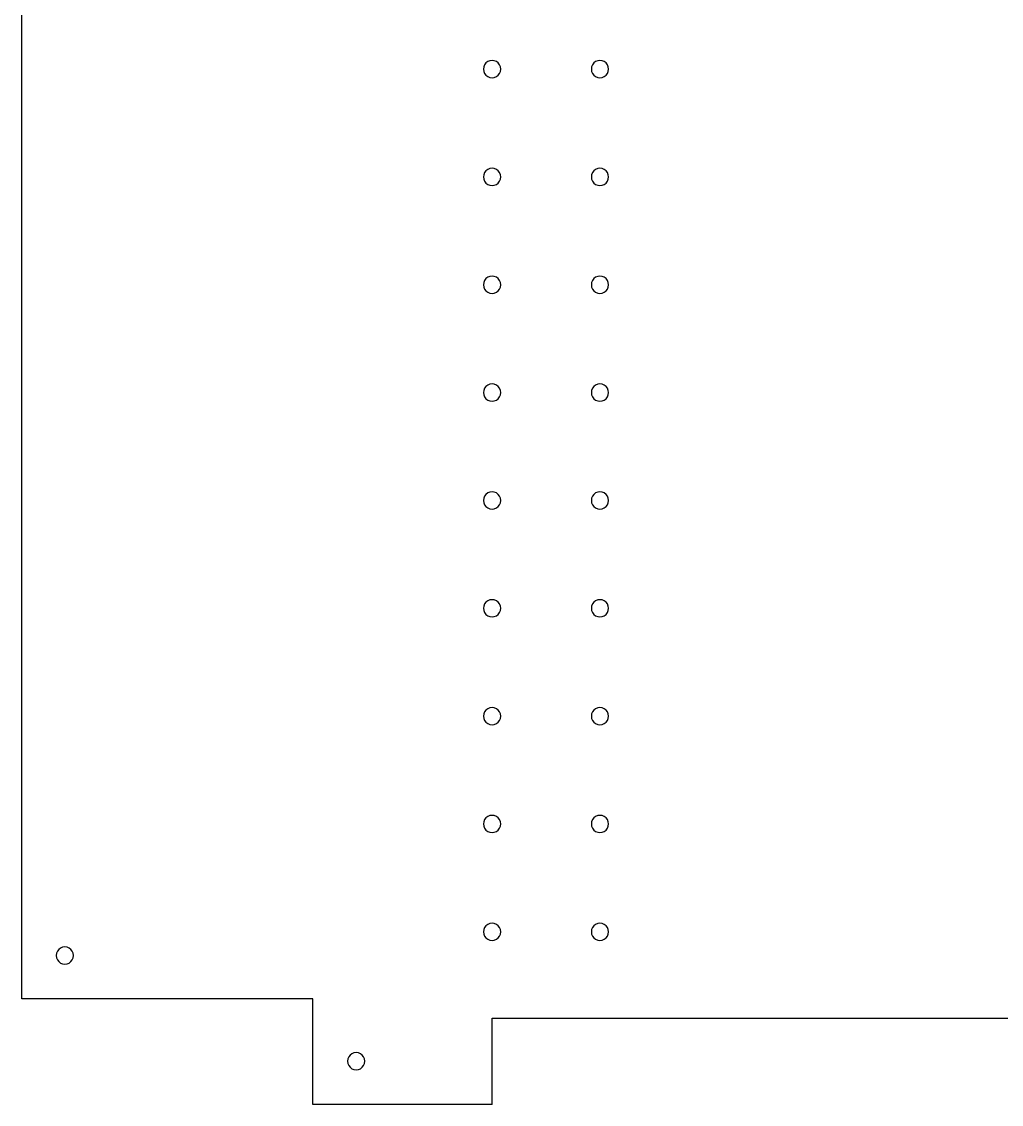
# Model space of a CAD drawing. Header units: metres. Extents: x -605 to -151, y 2349 to 2851.
# Drawn here: x -605.2 to -378.2, y 2348.5 to 2599.5 of the extents above; entities that cross this region are included whole.
import ezdxf

# ---------------------------------------------------------------- set-up
doc = ezdxf.new("R2010")
doc.units = ezdxf.units.M

msp = doc.modelspace()

# ---------------------------------------------------------------- linework, layer by layer
at = {"layer": 'GROUP0'}
for p, q in [((-605.19, 2373, 0), (-605.19, 2795, 0)), ((-496.71, 2590.43, 0), (-497.19, 2590.23, 0)), ((-496.19, 2590.5, 0), (-496.71, 2590.43, 0)), ((-495.68, 2590.43, 0), (-496.19, 2590.5, 0)), ((-495.19, 2590.23, 0), (-495.68, 2590.43, 0)), ((-471.71, 2590.43, 0), (-472.19, 2590.23, 0)), ((-471.19, 2590.5, 0), (-471.71, 2590.43, 0)), ((-470.68, 2590.43, 0), (-471.19, 2590.5, 0)), ((-470.19, 2590.23, 0), (-470.68, 2590.43, 0)), ((-498.12, 2589.02, 0), (-498.19, 2588.5, 0)), ((-498.19, 2588.5, 0), (-498.12, 2587.98, 0)), ((-497.92, 2589.5, 0), (-498.12, 2589.02, 0)), ((-498.12, 2587.98, 0), (-497.92, 2587.5, 0)), ((-497.61, 2589.92, 0), (-497.92, 2589.5, 0)), ((-497.19, 2590.23, 0), (-497.61, 2589.92, 0)), ((-494.78, 2589.92, 0), (-495.19, 2590.23, 0)), ((-494.46, 2589.5, 0), (-494.78, 2589.92, 0)), ((-494.26, 2589.02, 0), (-494.46, 2589.5, 0)), ((-494.46, 2587.5, 0), (-494.26, 2587.98, 0)), ((-494.19, 2588.5, 0), (-494.26, 2589.02, 0)), ((-494.26, 2587.98, 0), (-494.19, 2588.5, 0)), ((-473.12, 2589.02, 0), (-473.19, 2588.5, 0)), ((-473.19, 2588.5, 0), (-473.12, 2587.98, 0)), ((-472.92, 2589.5, 0), (-473.12, 2589.02, 0)), ((-473.12, 2587.98, 0), (-472.92, 2587.5, 0)), ((-472.61, 2589.92, 0), (-472.92, 2589.5, 0)), ((-472.19, 2590.23, 0), (-472.61, 2589.92, 0)), ((-469.78, 2589.92, 0), (-470.19, 2590.23, 0)), ((-469.46, 2589.5, 0), (-469.78, 2589.92, 0)), ((-469.26, 2589.02, 0), (-469.46, 2589.5, 0)), ((-469.46, 2587.5, 0), (-469.26, 2587.98, 0)), ((-469.19, 2588.5, 0), (-469.26, 2589.02, 0)), ((-469.26, 2587.98, 0), (-469.19, 2588.5, 0)), ((-497.92, 2587.5, 0), (-497.61, 2587.09, 0)), ((-497.61, 2587.09, 0), (-497.19, 2586.77, 0)), ((-497.19, 2586.77, 0), (-496.71, 2586.57, 0)), ((-496.71, 2586.57, 0), (-496.19, 2586.5, 0)), ((-496.19, 2586.5, 0), (-495.68, 2586.57, 0)), ((-495.68, 2586.57, 0), (-495.19, 2586.77, 0)), ((-495.19, 2586.77, 0), (-494.78, 2587.09, 0)), ((-494.78, 2587.09, 0), (-494.46, 2587.5, 0)), ((-472.92, 2587.5, 0), (-472.61, 2587.09, 0)), ((-472.61, 2587.09, 0), (-472.19, 2586.77, 0)), ((-472.19, 2586.77, 0), (-471.71, 2586.57, 0)), ((-471.71, 2586.57, 0), (-471.19, 2586.5, 0)), ((-471.19, 2586.5, 0), (-470.68, 2586.57, 0)), ((-470.68, 2586.57, 0), (-470.19, 2586.77, 0)), ((-470.19, 2586.77, 0), (-469.78, 2587.09, 0)), ((-469.78, 2587.09, 0), (-469.46, 2587.5, 0)), ((-497.19, 2565.23, 0), (-497.61, 2564.92, 0)), ((-496.71, 2565.43, 0), (-497.19, 2565.23, 0)), ((-496.19, 2565.5, 0), (-496.71, 2565.43, 0)), ((-495.68, 2565.43, 0), (-496.19, 2565.5, 0)), ((-495.19, 2565.23, 0), (-495.68, 2565.43, 0)), ((-494.78, 2564.92, 0), (-495.19, 2565.23, 0)), ((-472.19, 2565.23, 0), (-472.61, 2564.92, 0)), ((-471.71, 2565.43, 0), (-472.19, 2565.23, 0)), ((-471.19, 2565.5, 0), (-471.71, 2565.43, 0)), ((-470.68, 2565.43, 0), (-471.19, 2565.5, 0)), ((-470.19, 2565.23, 0), (-470.68, 2565.43, 0)), ((-469.78, 2564.92, 0), (-470.19, 2565.23, 0)), ((-498.12, 2564.02, 0), (-498.19, 2563.5, 0)), ((-498.19, 2563.5, 0), (-498.12, 2562.98, 0)), ((-497.92, 2564.5, 0), (-498.12, 2564.02, 0)), ((-498.12, 2562.98, 0), (-497.92, 2562.5, 0)), ((-497.61, 2564.92, 0), (-497.92, 2564.5, 0)), ((-494.46, 2564.5, 0), (-494.78, 2564.92, 0)), ((-494.26, 2564.02, 0), (-494.46, 2564.5, 0)), ((-494.46, 2562.5, 0), (-494.26, 2562.98, 0)), ((-494.19, 2563.5, 0), (-494.26, 2564.02, 0)), ((-494.26, 2562.98, 0), (-494.19, 2563.5, 0)), ((-473.12, 2564.02, 0), (-473.19, 2563.5, 0)), ((-473.19, 2563.5, 0), (-473.12, 2562.98, 0)), ((-472.92, 2564.5, 0), (-473.12, 2564.02, 0)), ((-473.12, 2562.98, 0), (-472.92, 2562.5, 0)), ((-472.61, 2564.92, 0), (-472.92, 2564.5, 0)), ((-469.46, 2564.5, 0), (-469.78, 2564.92, 0)), ((-469.26, 2564.02, 0), (-469.46, 2564.5, 0)), ((-469.46, 2562.5, 0), (-469.26, 2562.98, 0)), ((-469.19, 2563.5, 0), (-469.26, 2564.02, 0)), ((-469.26, 2562.98, 0), (-469.19, 2563.5, 0)), ((-497.92, 2562.5, 0), (-497.61, 2562.09, 0)), ((-497.61, 2562.09, 0), (-497.19, 2561.77, 0)), ((-497.19, 2561.77, 0), (-496.71, 2561.57, 0)), ((-496.71, 2561.57, 0), (-496.19, 2561.5, 0)), ((-496.19, 2561.5, 0), (-495.68, 2561.57, 0)), ((-495.68, 2561.57, 0), (-495.19, 2561.77, 0)), ((-495.19, 2561.77, 0), (-494.78, 2562.09, 0)), ((-494.78, 2562.09, 0), (-494.46, 2562.5, 0)), ((-472.92, 2562.5, 0), (-472.61, 2562.09, 0)), ((-472.61, 2562.09, 0), (-472.19, 2561.77, 0)), ((-472.19, 2561.77, 0), (-471.71, 2561.57, 0)), ((-471.71, 2561.57, 0), (-471.19, 2561.5, 0)), ((-471.19, 2561.5, 0), (-470.68, 2561.57, 0)), ((-470.68, 2561.57, 0), (-470.19, 2561.77, 0)), ((-470.19, 2561.77, 0), (-469.78, 2562.09, 0)), ((-469.78, 2562.09, 0), (-469.46, 2562.5, 0)), ((-497.19, 2540.23, 0), (-497.61, 2539.92, 0)), ((-496.71, 2540.43, 0), (-497.19, 2540.23, 0)), ((-496.19, 2540.5, 0), (-496.71, 2540.43, 0)), ((-495.68, 2540.43, 0), (-496.19, 2540.5, 0)), ((-495.19, 2540.23, 0), (-495.68, 2540.43, 0)), ((-494.78, 2539.92, 0), (-495.19, 2540.23, 0)), ((-472.19, 2540.23, 0), (-472.61, 2539.92, 0)), ((-471.71, 2540.43, 0), (-472.19, 2540.23, 0)), ((-471.19, 2540.5, 0), (-471.71, 2540.43, 0)), ((-470.68, 2540.43, 0), (-471.19, 2540.5, 0)), ((-470.19, 2540.23, 0), (-470.68, 2540.43, 0)), ((-469.78, 2539.92, 0), (-470.19, 2540.23, 0)), ((-498.12, 2539.02, 0), (-498.19, 2538.5, 0)), ((-498.19, 2538.5, 0), (-498.12, 2537.98, 0)), ((-497.92, 2539.5, 0), (-498.12, 2539.02, 0)), ((-498.12, 2537.98, 0), (-497.92, 2537.5, 0)), ((-497.61, 2539.92, 0), (-497.92, 2539.5, 0)), ((-494.46, 2539.5, 0), (-494.78, 2539.92, 0)), ((-494.26, 2539.02, 0), (-494.46, 2539.5, 0)), ((-494.46, 2537.5, 0), (-494.26, 2537.98, 0)), ((-494.19, 2538.5, 0), (-494.26, 2539.02, 0)), ((-494.26, 2537.98, 0), (-494.19, 2538.5, 0)), ((-473.12, 2539.02, 0), (-473.19, 2538.5, 0)), ((-473.19, 2538.5, 0), (-473.12, 2537.98, 0)), ((-472.92, 2539.5, 0), (-473.12, 2539.02, 0)), ((-473.12, 2537.98, 0), (-472.92, 2537.5, 0)), ((-472.61, 2539.92, 0), (-472.92, 2539.5, 0)), ((-469.46, 2539.5, 0), (-469.78, 2539.92, 0)), ((-469.26, 2539.02, 0), (-469.46, 2539.5, 0)), ((-469.46, 2537.5, 0), (-469.26, 2537.98, 0)), ((-469.19, 2538.5, 0), (-469.26, 2539.02, 0)), ((-469.26, 2537.98, 0), (-469.19, 2538.5, 0)), ((-497.92, 2537.5, 0), (-497.61, 2537.09, 0)), ((-497.61, 2537.09, 0), (-497.19, 2536.77, 0)), ((-497.19, 2536.77, 0), (-496.71, 2536.57, 0)), ((-496.71, 2536.57, 0), (-496.19, 2536.5, 0)), ((-496.19, 2536.5, 0), (-495.68, 2536.57, 0)), ((-495.68, 2536.57, 0), (-495.19, 2536.77, 0)), ((-495.19, 2536.77, 0), (-494.78, 2537.09, 0)), ((-494.78, 2537.09, 0), (-494.46, 2537.5, 0)), ((-472.92, 2537.5, 0), (-472.61, 2537.09, 0)), ((-472.61, 2537.09, 0), (-472.19, 2536.77, 0)), ((-472.19, 2536.77, 0), (-471.71, 2536.57, 0)), ((-471.71, 2536.57, 0), (-471.19, 2536.5, 0)), ((-471.19, 2536.5, 0), (-470.68, 2536.57, 0)), ((-470.68, 2536.57, 0), (-470.19, 2536.77, 0)), ((-470.19, 2536.77, 0), (-469.78, 2537.09, 0)), ((-469.78, 2537.09, 0), (-469.46, 2537.5, 0)), ((-497.19, 2515.23, 0), (-497.61, 2514.92, 0)), ((-496.71, 2515.43, 0), (-497.19, 2515.23, 0)), ((-496.19, 2515.5, 0), (-496.71, 2515.43, 0)), ((-495.68, 2515.43, 0), (-496.19, 2515.5, 0)), ((-495.19, 2515.23, 0), (-495.68, 2515.43, 0)), ((-494.78, 2514.92, 0), (-495.19, 2515.23, 0)), ((-472.19, 2515.23, 0), (-472.61, 2514.92, 0)), ((-471.71, 2515.43, 0), (-472.19, 2515.23, 0)), ((-471.19, 2515.5, 0), (-471.71, 2515.43, 0)), ((-470.68, 2515.43, 0), (-471.19, 2515.5, 0)), ((-470.19, 2515.23, 0), (-470.68, 2515.43, 0)), ((-469.78, 2514.92, 0), (-470.19, 2515.23, 0)), ((-498.12, 2514.02, 0), (-498.19, 2513.5, 0)), ((-498.19, 2513.5, 0), (-498.12, 2512.98, 0)), ((-497.92, 2514.5, 0), (-498.12, 2514.02, 0)), ((-498.12, 2512.98, 0), (-497.92, 2512.5, 0)), ((-497.61, 2514.92, 0), (-497.92, 2514.5, 0)), ((-494.46, 2514.5, 0), (-494.78, 2514.92, 0)), ((-494.26, 2514.02, 0), (-494.46, 2514.5, 0)), ((-494.46, 2512.5, 0), (-494.26, 2512.98, 0)), ((-494.19, 2513.5, 0), (-494.26, 2514.02, 0)), ((-494.26, 2512.98, 0), (-494.19, 2513.5, 0)), ((-473.12, 2514.02, 0), (-473.19, 2513.5, 0)), ((-473.19, 2513.5, 0), (-473.12, 2512.98, 0)), ((-472.92, 2514.5, 0), (-473.12, 2514.02, 0)), ((-473.12, 2512.98, 0), (-472.92, 2512.5, 0)), ((-472.61, 2514.92, 0), (-472.92, 2514.5, 0)), ((-469.46, 2514.5, 0), (-469.78, 2514.92, 0)), ((-469.26, 2514.02, 0), (-469.46, 2514.5, 0)), ((-469.46, 2512.5, 0), (-469.26, 2512.98, 0)), ((-469.19, 2513.5, 0), (-469.26, 2514.02, 0)), ((-469.26, 2512.98, 0), (-469.19, 2513.5, 0)), ((-497.92, 2512.5, 0), (-497.61, 2512.09, 0)), ((-497.61, 2512.09, 0), (-497.19, 2511.77, 0)), ((-497.19, 2511.77, 0), (-496.71, 2511.57, 0)), ((-496.71, 2511.57, 0), (-496.19, 2511.5, 0)), ((-496.19, 2511.5, 0), (-495.68, 2511.57, 0)), ((-495.68, 2511.57, 0), (-495.19, 2511.77, 0)), ((-495.19, 2511.77, 0), (-494.78, 2512.09, 0)), ((-494.78, 2512.09, 0), (-494.46, 2512.5, 0)), ((-472.92, 2512.5, 0), (-472.61, 2512.09, 0)), ((-472.61, 2512.09, 0), (-472.19, 2511.77, 0)), ((-472.19, 2511.77, 0), (-471.71, 2511.57, 0)), ((-471.71, 2511.57, 0), (-471.19, 2511.5, 0)), ((-471.19, 2511.5, 0), (-470.68, 2511.57, 0)), ((-470.68, 2511.57, 0), (-470.19, 2511.77, 0)), ((-470.19, 2511.77, 0), (-469.78, 2512.09, 0)), ((-469.78, 2512.09, 0), (-469.46, 2512.5, 0)), ((-497.19, 2490.23, 0), (-497.61, 2489.92, 0)), ((-496.71, 2490.43, 0), (-497.19, 2490.23, 0)), ((-496.19, 2490.5, 0), (-496.71, 2490.43, 0)), ((-495.68, 2490.43, 0), (-496.19, 2490.5, 0)), ((-495.19, 2490.23, 0), (-495.68, 2490.43, 0)), ((-494.78, 2489.92, 0), (-495.19, 2490.23, 0)), ((-472.19, 2490.23, 0), (-472.61, 2489.92, 0)), ((-471.71, 2490.43, 0), (-472.19, 2490.23, 0)), ((-471.19, 2490.5, 0), (-471.71, 2490.43, 0)), ((-470.68, 2490.43, 0), (-471.19, 2490.5, 0)), ((-470.19, 2490.23, 0), (-470.68, 2490.43, 0)), ((-469.78, 2489.92, 0), (-470.19, 2490.23, 0)), ((-498.12, 2489.02, 0), (-498.19, 2488.5, 0)), ((-498.19, 2488.5, 0), (-498.12, 2487.98, 0)), ((-497.92, 2489.5, 0), (-498.12, 2489.02, 0)), ((-498.12, 2487.98, 0), (-497.92, 2487.5, 0)), ((-497.61, 2489.92, 0), (-497.92, 2489.5, 0)), ((-497.92, 2487.5, 0), (-497.61, 2487.09, 0)), ((-494.46, 2489.5, 0), (-494.78, 2489.92, 0)), ((-494.78, 2487.09, 0), (-494.46, 2487.5, 0)), ((-494.26, 2489.02, 0), (-494.46, 2489.5, 0)), ((-494.46, 2487.5, 0), (-494.26, 2487.98, 0)), ((-494.19, 2488.5, 0), (-494.26, 2489.02, 0)), ((-494.26, 2487.98, 0), (-494.19, 2488.5, 0)), ((-473.12, 2489.02, 0), (-473.19, 2488.5, 0)), ((-473.19, 2488.5, 0), (-473.12, 2487.98, 0)), ((-472.92, 2489.5, 0), (-473.12, 2489.02, 0)), ((-473.12, 2487.98, 0), (-472.92, 2487.5, 0)), ((-472.61, 2489.92, 0), (-472.92, 2489.5, 0)), ((-472.92, 2487.5, 0), (-472.61, 2487.09, 0)), ((-469.46, 2489.5, 0), (-469.78, 2489.92, 0)), ((-469.78, 2487.09, 0), (-469.46, 2487.5, 0)), ((-469.26, 2489.02, 0), (-469.46, 2489.5, 0)), ((-469.46, 2487.5, 0), (-469.26, 2487.98, 0)), ((-469.19, 2488.5, 0), (-469.26, 2489.02, 0)), ((-469.26, 2487.98, 0), (-469.19, 2488.5, 0)), ((-497.61, 2487.09, 0), (-497.19, 2486.77, 0)), ((-497.19, 2486.77, 0), (-496.71, 2486.57, 0)), ((-496.71, 2486.57, 0), (-496.19, 2486.5, 0)), ((-496.19, 2486.5, 0), (-495.68, 2486.57, 0)), ((-495.68, 2486.57, 0), (-495.19, 2486.77, 0)), ((-495.19, 2486.77, 0), (-494.78, 2487.09, 0)), ((-472.61, 2487.09, 0), (-472.19, 2486.77, 0)), ((-472.19, 2486.77, 0), (-471.71, 2486.57, 0)), ((-471.71, 2486.57, 0), (-471.19, 2486.5, 0)), ((-471.19, 2486.5, 0), (-470.68, 2486.57, 0)), ((-470.68, 2486.57, 0), (-470.19, 2486.77, 0)), ((-470.19, 2486.77, 0), (-469.78, 2487.09, 0)), ((-497.61, 2464.92, 0), (-497.92, 2464.5, 0)), ((-497.19, 2465.23, 0), (-497.61, 2464.92, 0)), ((-496.71, 2465.43, 0), (-497.19, 2465.23, 0)), ((-496.19, 2465.5, 0), (-496.71, 2465.43, 0)), ((-495.68, 2465.43, 0), (-496.19, 2465.5, 0)), ((-495.19, 2465.23, 0), (-495.68, 2465.43, 0)), ((-494.78, 2464.92, 0), (-495.19, 2465.23, 0)), ((-494.46, 2464.5, 0), (-494.78, 2464.92, 0)), ((-472.61, 2464.92, 0), (-472.92, 2464.5, 0)), ((-472.19, 2465.23, 0), (-472.61, 2464.92, 0)), ((-471.71, 2465.43, 0), (-472.19, 2465.23, 0)), ((-471.19, 2465.5, 0), (-471.71, 2465.43, 0)), ((-470.68, 2465.43, 0), (-471.19, 2465.5, 0)), ((-470.19, 2465.23, 0), (-470.68, 2465.43, 0)), ((-469.78, 2464.92, 0), (-470.19, 2465.23, 0)), ((-469.46, 2464.5, 0), (-469.78, 2464.92, 0)), ((-498.12, 2464.02, 0), (-498.19, 2463.5, 0)), ((-498.19, 2463.5, 0), (-498.12, 2462.98, 0)), ((-497.92, 2464.5, 0), (-498.12, 2464.02, 0)), ((-498.12, 2462.98, 0), (-497.92, 2462.5, 0)), ((-497.92, 2462.5, 0), (-497.61, 2462.09, 0)), ((-494.78, 2462.09, 0), (-494.46, 2462.5, 0)), ((-494.26, 2464.02, 0), (-494.46, 2464.5, 0)), ((-494.46, 2462.5, 0), (-494.26, 2462.98, 0)), ((-494.19, 2463.5, 0), (-494.26, 2464.02, 0)), ((-494.26, 2462.98, 0), (-494.19, 2463.5, 0)), ((-473.12, 2464.02, 0), (-473.19, 2463.5, 0)), ((-473.19, 2463.5, 0), (-473.12, 2462.98, 0)), ((-472.92, 2464.5, 0), (-473.12, 2464.02, 0)), ((-473.12, 2462.98, 0), (-472.92, 2462.5, 0)), ((-472.92, 2462.5, 0), (-472.61, 2462.09, 0)), ((-469.78, 2462.09, 0), (-469.46, 2462.5, 0)), ((-469.26, 2464.02, 0), (-469.46, 2464.5, 0)), ((-469.46, 2462.5, 0), (-469.26, 2462.98, 0)), ((-469.19, 2463.5, 0), (-469.26, 2464.02, 0)), ((-469.26, 2462.98, 0), (-469.19, 2463.5, 0)), ((-497.61, 2462.09, 0), (-497.19, 2461.77, 0)), ((-497.19, 2461.77, 0), (-496.71, 2461.57, 0)), ((-496.71, 2461.57, 0), (-496.19, 2461.5, 0)), ((-496.19, 2461.5, 0), (-495.68, 2461.57, 0)), ((-495.68, 2461.57, 0), (-495.19, 2461.77, 0)), ((-495.19, 2461.77, 0), (-494.78, 2462.09, 0)), ((-472.61, 2462.09, 0), (-472.19, 2461.77, 0)), ((-472.19, 2461.77, 0), (-471.71, 2461.57, 0)), ((-471.71, 2461.57, 0), (-471.19, 2461.5, 0)), ((-471.19, 2461.5, 0), (-470.68, 2461.57, 0)), ((-470.68, 2461.57, 0), (-470.19, 2461.77, 0)), ((-470.19, 2461.77, 0), (-469.78, 2462.09, 0)), ((-497.61, 2439.92, 0), (-497.92, 2439.5, 0)), ((-497.19, 2440.23, 0), (-497.61, 2439.92, 0)), ((-496.71, 2440.43, 0), (-497.19, 2440.23, 0)), ((-496.19, 2440.5, 0), (-496.71, 2440.43, 0)), ((-495.68, 2440.43, 0), (-496.19, 2440.5, 0)), ((-495.19, 2440.23, 0), (-495.68, 2440.43, 0)), ((-494.78, 2439.92, 0), (-495.19, 2440.23, 0)), ((-494.46, 2439.5, 0), (-494.78, 2439.92, 0)), ((-472.61, 2439.92, 0), (-472.92, 2439.5, 0)), ((-472.19, 2440.23, 0), (-472.61, 2439.92, 0)), ((-471.71, 2440.43, 0), (-472.19, 2440.23, 0)), ((-471.19, 2440.5, 0), (-471.71, 2440.43, 0)), ((-470.68, 2440.43, 0), (-471.19, 2440.5, 0)), ((-470.19, 2440.23, 0), (-470.68, 2440.43, 0)), ((-469.78, 2439.92, 0), (-470.19, 2440.23, 0)), ((-469.46, 2439.5, 0), (-469.78, 2439.92, 0)), ((-498.12, 2439.02, 0), (-498.19, 2438.5, 0)), ((-498.19, 2438.5, 0), (-498.12, 2437.98, 0)), ((-497.92, 2439.5, 0), (-498.12, 2439.02, 0)), ((-498.12, 2437.98, 0), (-497.92, 2437.5, 0)), ((-497.92, 2437.5, 0), (-497.61, 2437.09, 0)), ((-494.78, 2437.09, 0), (-494.46, 2437.5, 0)), ((-494.26, 2439.02, 0), (-494.46, 2439.5, 0)), ((-494.46, 2437.5, 0), (-494.26, 2437.98, 0)), ((-494.19, 2438.5, 0), (-494.26, 2439.02, 0)), ((-494.26, 2437.98, 0), (-494.19, 2438.5, 0)), ((-473.12, 2439.02, 0), (-473.19, 2438.5, 0)), ((-473.19, 2438.5, 0), (-473.12, 2437.98, 0)), ((-472.92, 2439.5, 0), (-473.12, 2439.02, 0)), ((-473.12, 2437.98, 0), (-472.92, 2437.5, 0)), ((-472.92, 2437.5, 0), (-472.61, 2437.09, 0)), ((-469.78, 2437.09, 0), (-469.46, 2437.5, 0)), ((-469.26, 2439.02, 0), (-469.46, 2439.5, 0)), ((-469.46, 2437.5, 0), (-469.26, 2437.98, 0)), ((-469.19, 2438.5, 0), (-469.26, 2439.02, 0)), ((-469.26, 2437.98, 0), (-469.19, 2438.5, 0)), ((-497.61, 2437.09, 0), (-497.19, 2436.77, 0)), ((-497.19, 2436.77, 0), (-496.71, 2436.57, 0)), ((-496.71, 2436.57, 0), (-496.19, 2436.5, 0)), ((-496.19, 2436.5, 0), (-495.68, 2436.57, 0)), ((-495.68, 2436.57, 0), (-495.19, 2436.77, 0)), ((-495.19, 2436.77, 0), (-494.78, 2437.09, 0)), ((-472.61, 2437.09, 0), (-472.19, 2436.77, 0)), ((-472.19, 2436.77, 0), (-471.71, 2436.57, 0)), ((-471.71, 2436.57, 0), (-471.19, 2436.5, 0)), ((-471.19, 2436.5, 0), (-470.68, 2436.57, 0)), ((-470.68, 2436.57, 0), (-470.19, 2436.77, 0)), ((-470.19, 2436.77, 0), (-469.78, 2437.09, 0)), ((-497.61, 2414.92, 0), (-497.92, 2414.5, 0)), ((-497.19, 2415.23, 0), (-497.61, 2414.92, 0)), ((-496.71, 2415.43, 0), (-497.19, 2415.23, 0)), ((-496.19, 2415.5, 0), (-496.71, 2415.43, 0)), ((-495.68, 2415.43, 0), (-496.19, 2415.5, 0)), ((-495.19, 2415.23, 0), (-495.68, 2415.43, 0)), ((-494.78, 2414.92, 0), (-495.19, 2415.23, 0)), ((-494.46, 2414.5, 0), (-494.78, 2414.92, 0)), ((-472.61, 2414.92, 0), (-472.92, 2414.5, 0)), ((-472.19, 2415.23, 0), (-472.61, 2414.92, 0)), ((-471.71, 2415.43, 0), (-472.19, 2415.23, 0)), ((-471.19, 2415.5, 0), (-471.71, 2415.43, 0)), ((-470.68, 2415.43, 0), (-471.19, 2415.5, 0)), ((-470.19, 2415.23, 0), (-470.68, 2415.43, 0)), ((-469.78, 2414.92, 0), (-470.19, 2415.23, 0)), ((-469.46, 2414.5, 0), (-469.78, 2414.92, 0)), ((-498.12, 2414.02, 0), (-498.19, 2413.5, 0)), ((-498.19, 2413.5, 0), (-498.12, 2412.98, 0)), ((-497.92, 2414.5, 0), (-498.12, 2414.02, 0)), ((-498.12, 2412.98, 0), (-497.92, 2412.5, 0)), ((-497.92, 2412.5, 0), (-497.61, 2412.09, 0)), ((-494.78, 2412.09, 0), (-494.46, 2412.5, 0)), ((-494.26, 2414.02, 0), (-494.46, 2414.5, 0)), ((-494.46, 2412.5, 0), (-494.26, 2412.98, 0)), ((-494.19, 2413.5, 0), (-494.26, 2414.02, 0)), ((-494.26, 2412.98, 0), (-494.19, 2413.5, 0)), ((-473.12, 2414.02, 0), (-473.19, 2413.5, 0)), ((-473.19, 2413.5, 0), (-473.12, 2412.98, 0)), ((-472.92, 2414.5, 0), (-473.12, 2414.02, 0)), ((-473.12, 2412.98, 0), (-472.92, 2412.5, 0)), ((-472.92, 2412.5, 0), (-472.61, 2412.09, 0)), ((-469.78, 2412.09, 0), (-469.46, 2412.5, 0)), ((-469.26, 2414.02, 0), (-469.46, 2414.5, 0)), ((-469.46, 2412.5, 0), (-469.26, 2412.98, 0)), ((-469.19, 2413.5, 0), (-469.26, 2414.02, 0)), ((-469.26, 2412.98, 0), (-469.19, 2413.5, 0)), ((-497.61, 2412.09, 0), (-497.19, 2411.77, 0)), ((-497.19, 2411.77, 0), (-496.71, 2411.57, 0)), ((-496.71, 2411.57, 0), (-496.19, 2411.5, 0)), ((-496.19, 2411.5, 0), (-495.68, 2411.57, 0)), ((-495.68, 2411.57, 0), (-495.19, 2411.77, 0)), ((-495.19, 2411.77, 0), (-494.78, 2412.09, 0)), ((-472.61, 2412.09, 0), (-472.19, 2411.77, 0)), ((-472.19, 2411.77, 0), (-471.71, 2411.57, 0)), ((-471.71, 2411.57, 0), (-471.19, 2411.5, 0)), ((-471.19, 2411.5, 0), (-470.68, 2411.57, 0)), ((-470.68, 2411.57, 0), (-470.19, 2411.77, 0)), ((-470.19, 2411.77, 0), (-469.78, 2412.09, 0)), ((-497.61, 2389.92, 0), (-497.92, 2389.5, 0)), ((-497.19, 2390.23, 0), (-497.61, 2389.92, 0)), ((-496.71, 2390.43, 0), (-497.19, 2390.23, 0)), ((-496.19, 2390.5, 0), (-496.71, 2390.43, 0)), ((-495.68, 2390.43, 0), (-496.19, 2390.5, 0)), ((-495.19, 2390.23, 0), (-495.68, 2390.43, 0)), ((-494.78, 2389.92, 0), (-495.19, 2390.23, 0)), ((-494.46, 2389.5, 0), (-494.78, 2389.92, 0)), ((-472.61, 2389.92, 0), (-472.92, 2389.5, 0)), ((-472.19, 2390.23, 0), (-472.61, 2389.92, 0)), ((-471.71, 2390.43, 0), (-472.19, 2390.23, 0)), ((-471.19, 2390.5, 0), (-471.71, 2390.43, 0)), ((-470.68, 2390.43, 0), (-471.19, 2390.5, 0)), ((-470.19, 2390.23, 0), (-470.68, 2390.43, 0)), ((-469.78, 2389.92, 0), (-470.19, 2390.23, 0)), ((-469.46, 2389.5, 0), (-469.78, 2389.92, 0)), ((-498.12, 2389.02, 0), (-498.19, 2388.5, 0)), ((-498.19, 2388.5, 0), (-498.12, 2387.98, 0)), ((-497.92, 2389.5, 0), (-498.12, 2389.02, 0)), ((-498.12, 2387.98, 0), (-497.92, 2387.5, 0)), ((-497.92, 2387.5, 0), (-497.61, 2387.09, 0)), ((-497.61, 2387.09, 0), (-497.19, 2386.77, 0)), ((-495.19, 2386.77, 0), (-494.78, 2387.09, 0)), ((-494.78, 2387.09, 0), (-494.46, 2387.5, 0)), ((-494.26, 2389.02, 0), (-494.46, 2389.5, 0)), ((-494.46, 2387.5, 0), (-494.26, 2387.98, 0)), ((-494.19, 2388.5, 0), (-494.26, 2389.02, 0)), ((-494.26, 2387.98, 0), (-494.19, 2388.5, 0)), ((-473.12, 2389.02, 0), (-473.19, 2388.5, 0)), ((-473.19, 2388.5, 0), (-473.12, 2387.98, 0)), ((-472.92, 2389.5, 0), (-473.12, 2389.02, 0)), ((-473.12, 2387.98, 0), (-472.92, 2387.5, 0)), ((-472.92, 2387.5, 0), (-472.61, 2387.09, 0)), ((-472.61, 2387.09, 0), (-472.19, 2386.77, 0)), ((-470.19, 2386.77, 0), (-469.78, 2387.09, 0)), ((-469.78, 2387.09, 0), (-469.46, 2387.5, 0)), ((-469.26, 2389.02, 0), (-469.46, 2389.5, 0)), ((-469.46, 2387.5, 0), (-469.26, 2387.98, 0)), ((-469.19, 2388.5, 0), (-469.26, 2389.02, 0)), ((-469.26, 2387.98, 0), (-469.19, 2388.5, 0)), ((-596.19, 2384.73, 0), (-596.61, 2384.42, 0)), ((-595.71, 2384.93, 0), (-596.19, 2384.73, 0)), ((-595.19, 2385, 0), (-595.71, 2384.93, 0)), ((-594.67, 2384.93, 0), (-595.19, 2385, 0)), ((-594.19, 2384.73, 0), (-594.67, 2384.93, 0)), ((-593.78, 2384.42, 0), (-594.19, 2384.73, 0)), ((-497.19, 2386.77, 0), (-496.71, 2386.57, 0)), ((-496.71, 2386.57, 0), (-496.19, 2386.5, 0)), ((-496.19, 2386.5, 0), (-495.68, 2386.57, 0)), ((-495.68, 2386.57, 0), (-495.19, 2386.77, 0)), ((-472.19, 2386.77, 0), (-471.71, 2386.57, 0)), ((-471.71, 2386.57, 0), (-471.19, 2386.5, 0)), ((-471.19, 2386.5, 0), (-470.68, 2386.57, 0)), ((-470.68, 2386.57, 0), (-470.19, 2386.77, 0)), ((-597.12, 2383.52, 0), (-597.19, 2383, 0)), ((-597.19, 2383, 0), (-597.12, 2382.48, 0)), ((-596.92, 2384, 0), (-597.12, 2383.52, 0)), ((-597.12, 2382.48, 0), (-596.92, 2382, 0)), ((-596.61, 2384.42, 0), (-596.92, 2384, 0)), ((-596.92, 2382, 0), (-596.61, 2381.59, 0)), ((-593.46, 2384, 0), (-593.78, 2384.42, 0)), ((-593.78, 2381.59, 0), (-593.46, 2382, 0)), ((-593.26, 2383.52, 0), (-593.46, 2384, 0)), ((-593.46, 2382, 0), (-593.26, 2382.48, 0)), ((-593.19, 2383, 0), (-593.26, 2383.52, 0)), ((-593.26, 2382.48, 0), (-593.19, 2383, 0)), ((-596.61, 2381.59, 0), (-596.19, 2381.27, 0)), ((-596.19, 2381.27, 0), (-595.71, 2381.07, 0)), ((-595.71, 2381.07, 0), (-595.19, 2381, 0)), ((-595.19, 2381, 0), (-594.67, 2381.07, 0)), ((-594.67, 2381.07, 0), (-594.19, 2381.27, 0)), ((-594.19, 2381.27, 0), (-593.78, 2381.59, 0)), ((-537.69, 2373, 0), (-605.19, 2373, 0)), ((-537.69, 2348.5, 0), (-537.69, 2373, 0)), ((-496.19, 2348.5), (-496.19, 2368.5, 0)), ((-496.19, 2368.5, 0), (-260.19, 2368.5, 0)), ((-529.42, 2359.5, 0), (-529.62, 2359.02, 0)), ((-529.11, 2359.92, 0), (-529.42, 2359.5, 0)), ((-528.69, 2360.23, 0), (-529.11, 2359.92, 0)), ((-528.21, 2360.43, 0), (-528.69, 2360.23, 0)), ((-527.69, 2360.5, 0), (-528.21, 2360.43, 0)), ((-527.17, 2360.43, 0), (-527.69, 2360.5, 0)), ((-526.69, 2360.23, 0), (-527.17, 2360.43, 0)), ((-526.28, 2359.92, 0), (-526.69, 2360.23, 0)), ((-525.96, 2359.5, 0), (-526.28, 2359.92, 0)), ((-525.76, 2359.02, 0), (-525.96, 2359.5, 0)), ((-529.62, 2359.02, 0), (-529.69, 2358.5, 0)), ((-529.69, 2358.5, 0), (-529.62, 2357.98, 0)), ((-529.62, 2357.98, 0), (-529.42, 2357.5, 0)), ((-529.42, 2357.5, 0), (-529.11, 2357.09, 0)), ((-529.11, 2357.09, 0), (-528.69, 2356.77, 0)), ((-526.69, 2356.77, 0), (-526.28, 2357.09, 0)), ((-526.28, 2357.09, 0), (-525.96, 2357.5, 0)), ((-525.96, 2357.5, 0), (-525.76, 2357.98, 0)), ((-525.69, 2358.5, 0), (-525.76, 2359.02, 0)), ((-525.76, 2357.98, 0), (-525.69, 2358.5, 0)), ((-528.69, 2356.77, 0), (-528.21, 2356.57, 0)), ((-528.21, 2356.57, 0), (-527.69, 2356.5, 0)), ((-527.69, 2356.5, 0), (-527.17, 2356.57, 0)), ((-527.17, 2356.57, 0), (-526.69, 2356.77, 0)), ((-496.19, 2348.5), (-537.69, 2348.5, 0))]:
    msp.add_line(p, q, dxfattribs=at)

doc.saveas('drawing.dxf')
